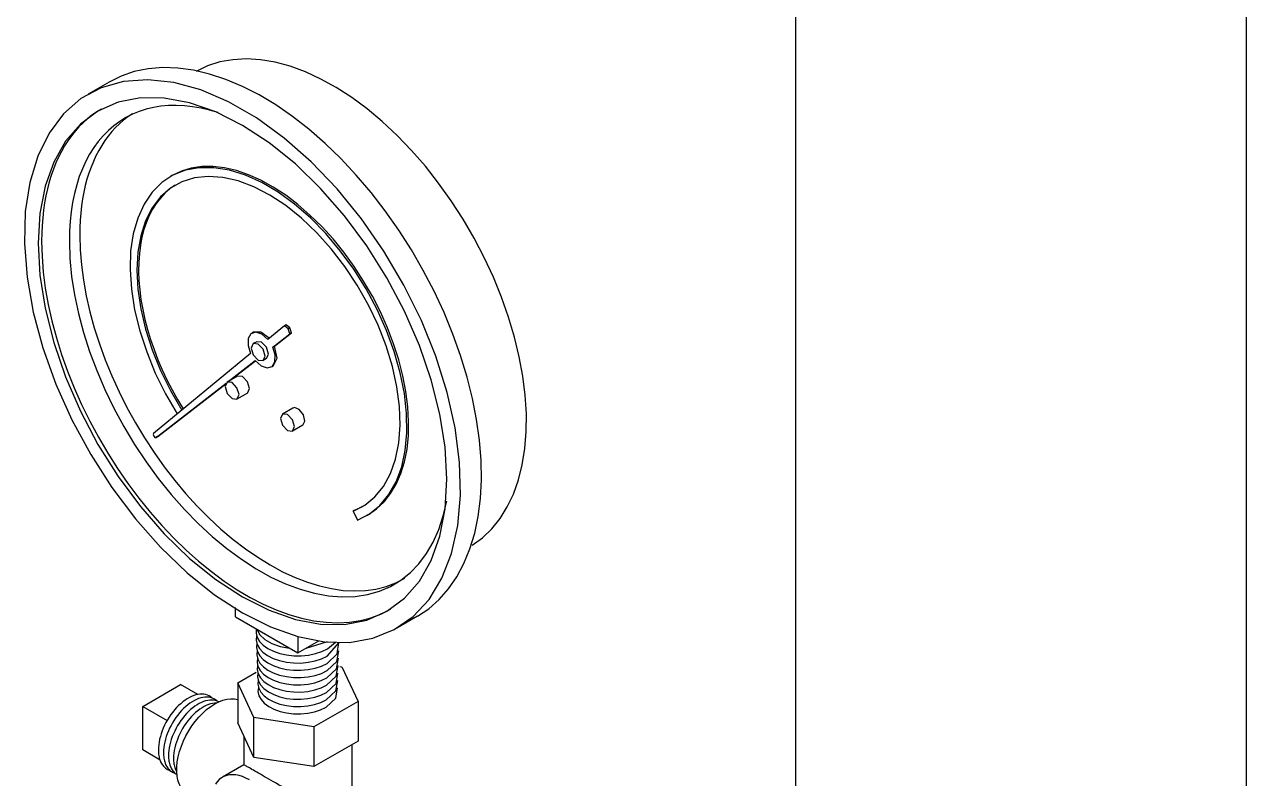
# Model space of a CAD drawing. Header units: centimetres. Extents: x 394264 to 551709, y 50011 to 59011.
# Drawn here: x 525251.7 to 525407.7, y 54239.2 to 54335.5 of the extents above; entities that cross this region are included whole.
import ezdxf

# ---------------------------------------------------------------- set-up
doc = ezdxf.new("R2010")
doc.units = ezdxf.units.CM
doc.layers.add('-M-YNGN-ZON3', color=6, linetype='SP', lineweight=30)
doc.layers.add('0-KRCN-YNG-CIHAZ', color=4, linetype='Continuous', lineweight=30)
doc.styles.add('CIZGI', font='tahoma.ttf', dxfattribs={"width": 0.8, "oblique": 20})
doc.linetypes.add('SP', pattern='A,2,-0.1,["SP",CIZGI,S=0.14,R=0.2,X=0,Y=-0.07],-0.255', length=2.355)

# ---------------------------------------------------------------- blocks, each defined once
blk = doc.blocks.new('A$C66BCA59E')
at = {"layer": '0-KRCN-YNG-CIHAZ', "color": 31, "linetype": 'Continuous', "lineweight": -3, "extrusion": (0, 0.816497, 0.57735)}
for p, q in [((678.28, -653.2, 2467.42), (678.28, -471.25, 2385.77)), ((735.8, -653.2, 2467.42), (735.8, -471.25, 2385.77)), ((590.63, -505.17, 2338.75), (587.97, -506.7, 2338.75)), ((598.7, -517.1, 2338.75), (598.49, -517.23, 2338.75)), ((613.01, -536.27, 2338.75), (610.89, -538.02, 2338.75)), ((613.22, -536.15, 2338.75), (613.01, -536.27, 2338.75)), ((613.51, -536.67, 2338.75), (613.01, -536.27, 2338.75)), ((613.72, -536.54, 2338.75), (613.22, -536.15, 2338.75)), ((609.06, -537.1, 2338.75), (608.85, -537.22, 2338.75)), ((611.52, -538.99, 2338.75), (613.69, -537.32, 2338.75)), ((611.74, -538.87, 2338.75), (613.9, -537.2, 2338.75)), ((613.72, -536.54, 2338.75), (613.51, -536.67, 2338.75)), ((613.69, -537.32, 2338.75), (613.51, -536.67, 2338.75)), ((613.9, -537.2, 2338.75), (613.69, -537.32, 2338.75)), ((613.9, -537.2, 2338.75), (613.72, -536.54, 2338.75)), ((609.48, -538.31, 2338.75), (609.04, -538.56, 2338.75)), ((611.74, -538.87, 2338.75), (611.52, -538.99, 2338.75)), ((608.7, -539.82, 2338.75), (596.3, -550.03, 2338.75)), ((605.85, -543.39, 2338.75), (609.29, -540.73, 2338.75)), ((606.07, -543.26, 2338.75), (609.31, -540.75, 2338.75)), ((610.73, -540.47, 2338.75), (610.29, -540.73, 2338.75)), ((607.04, -542.7, 2338.75), (605.71, -543.47, 2338.75)), ((611.56, -541.43, 2338.75), (611.35, -541.55, 2338.75)), ((596.63, -550.53, 2338.75), (605.57, -543.6, 2338.75)), ((596.84, -550.41, 2338.75), (605.53, -543.68, 2338.75)), ((608.29, -544.87, 2338.75), (606.96, -545.63, 2338.75)), ((614.11, -546.79, 2338.75), (612.78, -547.55, 2338.75)), ((614.29, -546.73, 2338.75), (614.11, -546.79, 2338.75)), ((615.36, -548.95, 2338.75), (614.03, -549.72, 2338.75)), ((596.83, -550.42, 2338.75), (596.62, -550.54, 2338.75)), ((596.84, -550.41, 2338.75), (596.63, -550.53, 2338.75)), ((596.82, -550.42, 2338.75), (596.84, -550.41, 2338.75)), ((621.99, -559.84, 2338.75), (621.78, -559.97, 2338.75)), ((621.99, -559.84, 2338.75), (623.07, -559.32, 2338.75)), ((621.99, -559.84, 2338.75), (622, -559.86, 2338.75)), ((621.78, -559.97, 2338.75), (622.35, -561.08, 2338.75)), ((623.7, -560.41, 2338.75), (623.49, -560.53, 2338.75)), ((606.78, -573.46, 2338.75), (606.78, -572.26, 2338.75)), ((606.78, -573.46, 2338.75), (614.73, -578.05, 2338.75)), ((630, -573.37, 2338.75), (627.35, -574.9, 2338.75)), ((614.73, -575.96, 2338.75), (614.73, -578.05, 2338.75)), ((614.73, -578.05, 2338.75), (617.39, -576.52, 2338.75)), ((615.81, -577.44, 2338.75), (618.53, -576.59, 2338.75)), ((618.49, -578.45, 2338.75), (619.99, -576.73, 2338.75)), ((618.51, -577.52, 2338.75), (619.54, -576.69, 2338.75)), ((620.1, -579.77, 2338.75), (620.35, -579.81, 2338.75)), ((620.35, -579.81, 2338.75), (622.41, -584.24, 2338.75)), ((607.06, -581.86, 2338.75), (609.4, -580.51, 2338.75)), ((609.12, -586.29, 2338.75), (607.06, -581.86, 2338.75)), ((607.06, -581.86, 2338.75), (607.06, -586.96, 2338.75)), ((622.41, -584.24, 2338.75), (616.79, -587.48, 2338.75)), ((622.41, -584.24, 2338.75), (622.41, -589.33, 2338.75)), ((609.12, -591.39, 2338.75), (609.12, -586.29, 2338.75)), ((616.79, -587.48, 2338.75), (609.12, -586.29, 2338.75)), ((609.12, -591.39, 2338.75), (607.06, -586.96, 2338.75)), ((616.79, -587.48, 2338.75), (616.79, -592.57, 2338.75)), ((607.85, -588.67, 2338.75), (607.85, -592.34, 2338.75)), ((622.41, -589.33, 2338.75), (616.79, -592.57, 2338.75)), ((621.61, -589.79, 2338.75), (621.61, -604.47, 2338.75)), ((607.85, -592.34, 2338.75), (605.11, -593.92, 2338.75)), ((616.79, -592.57, 2338.75), (609.12, -591.39, 2338.75))]:
    blk.add_line(p, q, dxfattribs=at)
at = {"layer": '0-KRCN-YNG-CIHAZ', "color": 31, "linetype": 'Continuous', "lineweight": -3, "extrusion": (-0.707107, -0.408248, 0.57735)}
for p, q in [((594.93, -584.87, 2338.75), (599.75, -582.09, 2338.75)), ((601.97, -583.37, 2338.75), (599.75, -582.09, 2338.75)), ((594.93, -590.44, 2338.75), (594.93, -584.87, 2338.75)), ((594.93, -584.87, 2338.75), (598.05, -586.68, 2338.75)), ((597.15, -591.73, 2338.75), (594.93, -590.44, 2338.75))]:
    blk.add_line(p, q, dxfattribs=at)
at = {"layer": '0-KRCN-YNG-CIHAZ', "color": 31, "linetype": 'Continuous', "lineweight": -3, "elevation": 2338.75}
for points in [[(630, -573.37), (631.45, -572.4), (632.78, -571.23), (633.97, -569.88), (635.03, -568.35), (635.93, -566.64), (636.69, -564.78), (637.3, -562.77), (637.74, -560.62), (638.03, -558.34), (638.15, -555.95), (638.11, -553.47), (637.91, -550.9), (637.54, -548.26), (637.02, -545.57), (636.33, -542.84), (635.5, -540.09), (634.52, -537.34), (633.39, -534.6), (632.13, -531.88), (630.74, -529.21), (629.23, -526.6), (627.61, -524.06), (625.89, -521.61), (624.08, -519.27), (622.19, -517.04), (620.23, -514.94), (618.21, -512.99), (616.14, -511.19), (614.04, -509.55), (611.91, -508.09), (609.78, -506.81), (607.65, -505.73), (605.54, -504.83), (603.45, -504.15), (601.41, -503.66), (599.41, -503.39), (597.48, -503.32), (595.63, -503.47), (593.86, -503.83), (592.19, -504.39), (590.63, -505.17)], [(636.97, -564.29), (638.28, -563.34), (639.48, -562.21), (640.54, -560.89), (641.46, -559.41), (642.25, -557.77), (642.89, -555.97), (643.37, -554.04), (643.7, -551.97), (643.87, -549.8), (643.89, -547.52), (643.75, -545.16), (643.45, -542.73), (642.99, -540.25), (642.38, -537.72), (641.63, -535.18), (640.73, -532.62), (639.69, -530.08), (638.52, -527.56), (637.23, -525.09), (635.83, -522.67), (634.31, -520.32), (632.7, -518.07), (631, -515.92), (629.23, -513.88), (627.39, -511.97), (625.5, -510.21), (623.57, -508.6), (621.61, -507.15), (619.64, -505.87), (617.66, -504.78), (615.69, -503.87), (613.75, -503.15), (611.83, -502.64), (609.97, -502.32), (608.16, -502.21), (606.43, -502.31), (604.77, -502.6), (603.21, -503.1), (601.75, -503.8)], [(607.66, -572.95), (611.22, -574.74), (614.73, -575.97), (618.11, -576.63), (621.33, -576.7), (624.32, -576.18), (627.03, -575.08), (629.43, -573.41), (631.47, -571.21), (633.12, -568.51), (634.35, -565.36), (635.15, -561.8), (635.49, -557.89), (635.38, -553.71), (634.81, -549.31), (633.79, -544.78), (632.35, -540.18), (630.5, -535.59), (628.27, -531.08), (625.71, -526.74), (622.85, -522.62), (619.74, -518.8), (616.44, -515.35), (612.99, -512.31), (609.45, -509.74), (605.88, -507.68), (602.34, -506.17), (598.89, -505.22), (595.58, -504.86), (592.47, -505.08), (589.61, -505.9), (587.05, -507.28), (584.83, -509.22), (582.98, -511.67), (581.53, -514.61), (580.52, -517.97), (579.95, -521.71), (579.83, -525.76), (580.18, -530.06), (580.97, -534.53), (582.2, -539.11), (583.85, -543.72), (585.89, -548.27), (588.29, -552.71), (591.01, -556.95), (594, -560.92), (597.21, -564.56), (600.6, -567.82), (604.1, -570.63), (607.66, -572.95)], [(607.66, -570.91), (611.07, -572.61), (614.41, -573.78), (617.64, -574.37), (620.7, -574.4), (623.54, -573.85), (626.1, -572.73), (628.35, -571.07), (630.24, -568.89), (631.75, -566.23), (632.85, -563.13), (633.51, -559.65), (633.74, -555.85), (633.51, -551.79), (632.85, -547.55), (631.75, -543.18), (630.24, -538.78), (628.35, -534.41), (626.1, -530.15), (623.54, -526.07), (620.7, -522.25), (617.64, -518.74), (614.41, -515.61), (611.07, -512.91), (607.66, -510.69), (604.26, -508.98), (600.91, -507.82), (597.68, -507.22), (594.63, -507.19), (591.79, -507.74), (589.22, -508.86), (586.98, -510.52), (585.08, -512.7), (583.57, -515.37), (582.48, -518.46), (581.81, -521.94), (581.59, -525.74), (581.81, -529.8), (582.48, -534.05), (583.57, -538.41), (585.08, -542.81), (586.98, -547.18), (589.22, -551.44), (591.79, -555.52), (594.63, -559.34), (597.68, -562.85), (600.91, -565.98), (604.26, -568.68), (607.66, -570.91)], [(604.55, -509.06), (603.45, -508.74), (602.37, -508.49), (601.3, -508.31), (600.25, -508.19), (599.22, -508.14), (598.22, -508.16), (597.24, -508.25), (596.29, -508.4), (595.36, -508.63), (594.47, -508.92), (593.61, -509.27), (592.79, -509.69), (592, -510.18), (591.26, -510.73), (590.55, -511.34), (589.88, -512.01), (589.26, -512.74), (588.68, -513.53), (588.15, -514.38), (587.67, -515.28), (587.23, -516.24), (586.84, -517.24), (586.51, -518.29), (586.22, -519.39), (585.99, -520.53), (585.8, -521.72), (585.67, -522.94), (585.59, -524.2), (585.57, -525.49)], [(589.67, -508.61), (589.05, -508.99), (588.45, -509.41), (587.88, -509.86), (587.33, -510.35), (586.8, -510.88), (586.3, -511.44), (585.83, -512.03), (585.38, -512.66), (584.95, -513.32), (584.56, -514.01), (584.19, -514.74), (583.85, -515.49), (583.53, -516.27), (583.25, -517.08), (583, -517.92), (582.77, -518.79), (582.57, -519.68), (582.41, -520.59), (582.27, -521.53), (582.17, -522.49), (582.09, -523.47), (582.04, -524.47), (582.03, -525.49)], [(593.62, -509.22), (593.05, -509.61), (592.5, -510.03), (591.97, -510.48), (591.47, -510.97), (590.99, -511.49), (590.53, -512.05), (590.1, -512.64), (589.7, -513.25), (589.32, -513.9), (588.96, -514.58), (588.64, -515.29), (588.34, -516.02), (588.06, -516.79), (587.82, -517.58), (587.6, -518.39), (587.41, -519.23), (587.26, -520.09), (587.12, -520.98), (587.02, -521.89), (586.95, -522.81), (586.91, -523.76), (586.89, -524.72)], [(622.35, -561.08), (623.87, -560.29), (625.21, -559.21), (626.36, -557.83), (627.28, -556.2), (627.98, -554.31), (628.44, -552.22), (628.65, -549.93), (628.61, -547.49), (628.33, -544.92), (627.8, -542.28), (627.03, -539.58), (626.04, -536.87), (624.84, -534.2), (623.44, -531.58), (621.87, -529.07), (620.14, -526.7), (618.29, -524.5), (616.33, -522.51), (614.3, -520.74), (612.22, -519.23), (610.12, -517.99), (608.04, -517.05), (605.99, -516.41), (604.02, -516.1), (602.15, -516.1), (600.39, -516.42), (598.79, -517.06), (597.36, -518), (596.13, -519.24), (595.1, -520.76), (594.29, -522.53), (593.72, -524.53), (593.39, -526.73), (593.31, -529.11), (593.48, -531.62), (593.9, -534.23), (594.55, -536.91), (595.44, -539.61), (596.54, -542.31), (597.85, -544.96), (599.34, -547.52)], [(623.7, -560.41), (624.77, -559.67), (625.73, -558.77), (626.57, -557.71), (627.29, -556.49), (627.88, -555.13), (628.34, -553.64), (628.66, -552.03), (628.84, -550.31), (628.87, -548.5), (628.76, -546.61), (628.52, -544.66), (628.13, -542.66), (627.61, -540.63), (626.95, -538.58), (626.17, -536.54), (625.26, -534.51), (624.25, -532.52), (623.12, -530.57), (621.91, -528.7), (620.6, -526.9), (619.22, -525.2), (617.78, -523.61), (616.28, -522.14), (614.74, -520.81), (613.18, -519.61), (611.59, -518.58), (610.01, -517.7), (608.43, -517), (606.88, -516.47), (605.36, -516.12), (603.89, -515.95), (602.47, -515.96), (601.13, -516.16), (599.87, -516.54), (598.7, -517.1)], [(621.78, -559.97), (623.26, -559.2), (624.56, -558.13), (625.66, -556.78), (626.54, -555.16), (627.2, -553.31), (627.61, -551.24), (627.78, -548.99), (627.7, -546.58), (627.37, -544.07), (626.8, -541.48), (626, -538.85), (624.97, -536.22), (623.74, -533.63), (622.32, -531.11), (620.73, -528.71), (619, -526.47), (617.15, -524.4), (615.21, -522.55), (613.21, -520.94), (611.17, -519.6), (609.13, -518.54), (607.12, -517.78), (605.17, -517.33), (603.3, -517.2), (601.55, -517.39), (599.93, -517.9), (598.48, -518.72), (597.21, -519.83), (596.15, -521.23), (595.3, -522.89), (594.69, -524.78), (594.32, -526.88), (594.19, -529.16), (594.31, -531.59), (594.68, -534.12), (595.29, -536.72), (596.13, -539.35), (597.19, -541.98), (598.46, -544.56), (599.91, -547.06)], [(599.07, -518.34), (598.4, -518.81), (597.77, -519.36), (597.19, -519.97), (596.66, -520.65), (596.19, -521.39), (595.77, -522.2), (595.4, -523.06), (595.09, -523.98), (594.83, -524.96), (594.64, -525.98), (594.5, -527.05), (594.42, -528.16), (594.41, -529.31), (594.45, -530.49), (594.55, -531.7), (594.71, -532.93), (594.93, -534.19), (595.21, -535.46), (595.55, -536.75), (595.94, -538.04), (596.38, -539.33), (596.88, -540.63), (597.43, -541.91), (598.03, -543.19), (598.68, -544.45), (599.37, -545.68), (600.1, -546.9)], [(582.03, -525.49), (582.08, -527.43), (582.24, -529.43), (582.5, -531.48), (582.87, -533.56), (583.34, -535.67), (583.91, -537.8), (584.58, -539.94), (585.34, -542.08), (586.2, -544.22), (587.14, -546.34), (588.17, -548.44), (589.28, -550.51), (590.47, -552.53), (591.72, -554.51), (593.05, -556.43), (594.43, -558.29), (595.87, -560.07), (597.36, -561.78), (598.9, -563.4), (600.47, -564.92), (602.07, -566.35), (603.7, -567.67), (605.34, -568.89), (607, -569.98), (608.66, -570.96), (610.32, -571.82), (611.96, -572.55), (613.6, -573.15), (615.21, -573.61), (616.79, -573.95), (618.34, -574.14), (619.84, -574.2), (621.3, -574.13), (622.71, -573.92), (624.05, -573.57), (625.33, -573.09), (626.54, -572.48)], [(585.57, -525.49), (585.64, -527.7), (585.86, -529.99), (586.22, -532.34), (586.73, -534.73), (587.37, -537.15), (588.15, -539.58), (589.06, -542.01), (590.1, -544.43), (591.25, -546.81), (592.52, -549.16), (593.89, -551.44), (595.36, -553.66), (596.91, -555.79), (598.55, -557.82), (600.25, -559.74), (602.01, -561.54), (603.81, -563.2), (605.66, -564.73), (607.52, -566.1), (609.41, -567.31), (611.29, -568.36), (613.17, -569.23), (615.02, -569.92), (616.85, -570.43), (618.63, -570.76), (620.36, -570.9), (622.03, -570.84), (623.63, -570.6), (625.14, -570.18), (626.56, -569.56), (627.88, -568.77), (629.09, -567.8), (630.19, -566.66), (631.16, -565.36), (632, -563.9), (632.72, -562.3), (633.29, -560.56), (633.73, -558.69)], [(586.89, -524.72), (586.94, -526.59), (587.1, -528.51), (587.36, -530.47), (587.72, -532.46), (588.18, -534.49), (588.74, -536.53), (589.4, -538.58), (590.15, -540.64), (590.99, -542.68), (591.91, -544.71), (592.92, -546.71), (594.01, -548.68), (595.17, -550.6), (596.4, -552.48), (597.69, -554.3), (599.04, -556.05), (600.45, -557.72), (601.9, -559.32), (603.39, -560.82), (604.91, -562.23), (606.46, -563.55), (608.03, -564.75), (609.61, -565.84), (611.2, -566.82), (612.79, -567.68), (614.37, -568.41), (615.94, -569.02), (617.49, -569.5), (619.01, -569.84), (620.5, -570.06), (621.95, -570.13), (623.35, -570.08), (624.7, -569.89), (626, -569.57), (627.22, -569.11), (628.39, -568.52)], [(610.89, -538.02), (610.13, -537.36), (609.36, -537.11), (608.74, -537.3), (608.39, -537.91), (608.37, -538.81), (608.7, -539.82)], [(611.08, -537.86), (610.02, -537.08), (609.06, -537.1)], [(608.78, -539.13), (609.04, -540), (609.66, -540.66), (610.29, -540.73), (610.54, -540.15), (610.29, -539.28), (609.66, -538.62), (609.04, -538.56), (608.78, -539.13)], [(609.29, -540.73), (610.05, -541.4), (610.82, -541.67), (611.45, -541.49), (611.81, -540.9), (611.84, -540.01), (611.52, -538.99)], [(610.73, -540.47), (610.99, -539.9), (610.73, -539.03), (610.1, -538.37), (609.48, -538.31)], [(611.56, -541.43), (612.08, -540.43), (611.74, -538.87)], [(608.29, -544.87), (608.55, -544.3), (608.29, -543.42), (607.66, -542.76), (607.04, -542.7)], [(605.45, -544.04), (605.71, -544.91), (606.34, -545.57), (606.96, -545.63), (607.22, -545.06), (606.96, -544.19), (606.34, -543.53), (605.71, -543.47), (605.45, -544.04)], [(615.36, -548.95), (615.62, -548.44), (615.44, -547.65), (614.91, -546.97), (614.29, -546.73)], [(612.52, -548.12), (612.78, -548.99), (613.41, -549.65), (614.03, -549.72), (614.29, -549.14), (614.03, -548.27), (613.41, -547.61), (612.78, -547.55), (612.52, -548.12)], [(596.3, -550.03), (596.26, -550.18), (596.33, -550.39), (596.48, -550.53), (596.63, -550.53)], [(609.43, -574.99), (609.4, -575.54), (609.55, -576.07), (609.85, -576.59), (610.3, -577.06), (610.9, -577.49), (611.61, -577.84), (612.42, -578.12), (613.3, -578.31), (614.22, -578.41), (615.16, -578.41), (616.09, -578.32), (616.97, -578.14), (617.79, -577.87), (618.51, -577.52)], [(609.48, -575.03), (609.87, -575.72), (610.53, -576.33), (611.41, -576.83), (612.47, -577.21), (613.66, -577.44)], [(609.47, -575.87), (609.43, -576.42), (609.55, -576.96), (609.84, -577.47), (610.28, -577.96), (610.87, -578.38), (611.57, -578.75), (612.38, -579.03), (613.26, -579.23), (614.18, -579.33), (615.12, -579.34), (616.06, -579.25), (616.94, -579.07), (617.76, -578.8), (618.49, -578.45)], [(609.5, -576.81), (609.46, -577.36), (609.58, -577.89), (609.87, -578.41), (610.31, -578.89), (610.89, -579.31), (611.59, -579.67), (612.39, -579.96), (613.26, -580.15), (614.18, -580.26), (615.12, -580.27), (616.05, -580.18), (616.93, -580), (617.75, -579.73), (618.47, -579.38)], [(618.47, -579.38), (619.76, -578.16), (619.94, -576.74)], [(609.53, -577.76), (609.49, -578.29), (609.61, -578.83), (609.89, -579.34), (610.33, -579.82), (610.91, -580.24), (611.6, -580.6), (612.4, -580.88), (613.27, -581.08), (614.18, -581.18), (615.12, -581.19), (616.04, -581.1), (616.92, -580.92), (617.73, -580.66), (618.45, -580.31)], [(618.45, -580.31), (619.7, -579.15), (619.94, -577.79)], [(609.56, -578.7), (609.52, -579.23), (609.64, -579.77), (609.92, -580.28), (610.35, -580.75), (610.93, -581.17), (611.62, -581.53), (612.41, -581.81), (613.27, -582), (614.19, -582.11), (615.11, -582.12), (616.03, -582.03), (616.91, -581.85), (617.71, -581.59), (618.42, -581.24)], [(609.6, -579.64), (609.55, -580.17), (609.67, -580.7), (609.95, -581.21), (610.38, -581.68), (610.95, -582.1), (611.63, -582.46), (612.42, -582.74), (613.28, -582.93), (614.19, -583.03), (615.11, -583.04), (616.02, -582.96), (616.89, -582.78), (617.69, -582.51), (618.4, -582.17)], [(618.4, -582.17), (619.64, -581.02), (619.88, -579.67)], [(618.42, -581.24), (619.67, -580.09), (619.91, -578.73)], [(609.63, -580.58), (609.58, -581.11), (609.7, -581.64), (609.97, -582.14), (610.4, -582.61), (610.97, -583.03), (611.65, -583.38), (612.43, -583.66), (613.29, -583.86), (614.19, -583.96), (615.11, -583.97), (616.01, -583.88), (616.88, -583.7), (617.68, -583.44), (618.38, -583.1)], [(609.66, -581.52), (609.61, -582.05), (609.73, -582.57), (610, -583.08), (610.42, -583.54), (610.99, -583.96), (611.67, -584.31), (612.44, -584.59), (613.29, -584.78), (614.19, -584.88), (615.1, -584.89), (616, -584.81), (616.87, -584.63), (617.66, -584.37), (618.36, -584.03)], [(618.36, -584.03), (619.59, -582.89), (619.82, -581.56)], [(618.38, -583.1), (619.62, -581.96), (619.85, -580.62)], [(603.77, -583.79), (603.59, -583.65), (603.4, -583.53), (603.19, -583.43), (602.97, -583.36), (602.74, -583.32), (602.49, -583.3), (602.24, -583.31), (601.98, -583.35), (601.71, -583.41), (601.44, -583.5), (601.16, -583.61), (600.89, -583.75), (600.61, -583.91), (600.33, -584.09), (600.05, -584.3), (599.78, -584.53), (599.51, -584.78), (599.25, -585.04), (599, -585.32), (598.76, -585.62), (598.53, -585.93), (598.31, -586.26), (598.1, -586.59), (597.9, -586.94), (597.73, -587.29), (597.56, -587.64), (597.42, -588), (597.29, -588.36), (597.18, -588.72), (597.09, -589.08), (597.02, -589.43), (596.97, -589.77), (596.94, -590.11), (596.93, -590.44)], [(609.69, -582.47), (609.64, -582.99), (609.75, -583.51), (610.03, -584.01), (610.45, -584.47), (611.01, -584.89), (611.68, -585.24), (612.46, -585.51), (613.3, -585.71), (614.19, -585.81), (615.1, -585.82), (616, -585.73), (616.85, -585.56), (617.64, -585.3), (618.34, -584.96)], [(618.34, -584.96), (619.56, -583.83), (619.79, -582.5)], [(604.39, -584.18), (604.21, -584.03), (604.02, -583.91), (603.81, -583.82), (603.59, -583.75), (603.36, -583.71), (603.12, -583.69), (602.86, -583.7), (602.6, -583.73), (602.34, -583.8), (602.07, -583.88), (601.79, -584), (601.52, -584.13), (601.24, -584.29), (600.96, -584.48), (600.69, -584.68), (600.42, -584.91), (600.15, -585.15), (599.89, -585.42), (599.64, -585.7), (599.4, -586), (599.17, -586.31), (598.95, -586.63), (598.74, -586.96), (598.55, -587.31), (598.37, -587.65), (598.21, -588.01), (598.06, -588.37), (597.94, -588.72), (597.83, -589.08), (597.74, -589.44), (597.67, -589.79), (597.62, -590.13), (597.59, -590.47), (597.58, -590.79)], [(604.64, -584.3), (604.64, -584.3), (604.43, -584.2), (604.21, -584.13), (603.98, -584.09), (603.74, -584.07), (603.49, -584.08), (603.23, -584.12), (602.96, -584.18), (602.7, -584.27), (602.42, -584.38), (602.15, -584.51), (601.87, -584.67), (601.59, -584.86), (601.32, -585.06), (601.05, -585.29), (600.79, -585.53), (600.53, -585.79), (600.28, -586.07), (600.04, -586.37), (599.81, -586.68), (599.59, -587), (599.38, -587.33), (599.19, -587.67), (599.01, -588.02), (598.85, -588.37), (598.71, -588.73), (598.58, -589.09), (598.47, -589.44), (598.38, -589.8), (598.31, -590.15), (598.26, -590.49), (598.23, -590.82), (598.22, -591.15)], [(604.34, -584.46), (604.11, -584.47), (603.85, -584.5), (603.59, -584.56), (603.32, -584.65), (603.05, -584.76), (602.78, -584.9), (602.5, -585.06), (602.23, -585.24), (601.95, -585.44), (601.68, -585.67), (601.42, -585.91), (601.16, -586.17), (600.91, -586.45), (600.67, -586.74), (600.44, -587.05), (600.23, -587.37), (600.02, -587.7), (599.83, -588.04), (599.65, -588.39), (599.49, -588.74), (599.35, -589.09), (599.23, -589.45), (599.12, -589.8), (599.03, -590.16), (598.96, -590.5), (598.91, -590.85), (598.88, -591.18), (598.87, -591.5)], [(596.93, -590.44), (596.93, -590.62), (596.94, -590.8), (596.96, -590.97), (596.98, -591.14), (597.01, -591.31), (597.05, -591.47), (597.09, -591.62), (597.14, -591.77), (597.2, -591.91), (597.26, -592.04), (597.33, -592.17), (597.4, -592.29), (597.48, -592.4), (597.57, -592.51), (597.66, -592.61), (597.75, -592.7), (597.86, -592.78), (597.96, -592.86), (598.07, -592.93), (598.19, -592.99), (598.31, -593.04), (598.44, -593.08)], [(597.58, -590.79), (597.58, -590.98), (597.59, -591.15), (597.61, -591.33), (597.63, -591.5), (597.66, -591.66), (597.7, -591.82), (597.74, -591.97), (597.79, -592.12), (597.84, -592.26), (597.9, -592.39), (597.97, -592.52), (598.05, -592.64), (598.13, -592.75), (598.21, -592.86), (598.3, -592.95), (598.4, -593.05), (598.5, -593.13), (598.61, -593.2), (598.72, -593.27), (598.83, -593.33), (598.95, -593.38), (599.08, -593.42)], [(598.22, -591.15), (598.23, -591.33), (598.24, -591.51), (598.25, -591.68), (598.28, -591.85), (598.31, -592.01), (598.34, -592.17), (598.38, -592.32), (598.43, -592.46), (598.49, -592.6), (598.55, -592.74), (598.62, -592.86), (598.69, -592.98), (598.77, -593.1), (598.85, -593.2), (598.95, -593.3), (599.04, -593.39), (599.14, -593.47), (599.25, -593.55), (599.3, -593.58)], [(598.87, -591.5), (598.87, -591.68), (598.88, -591.86), (598.9, -592.03), (598.92, -592.2), (598.95, -592.36), (598.99, -592.52), (599.03, -592.67), (599.08, -592.81), (599.13, -592.95), (599.2, -593.09), (599.26, -593.21), (599.27, -593.22)], [(608.55, -594.26), (608.1, -594.03), (607.66, -593.85), (607.23, -593.71), (606.81, -593.63), (606.4, -593.6), (606.02, -593.62), (605.65, -593.7), (605.3, -593.82), (604.99, -594), (604.7, -594.22), (604.44, -594.49), (604.22, -594.81)]]:
    blk.add_lwpolyline(points, dxfattribs=at)
at = {"layer": '0-KRCN-YNG-CIHAZ', "color": 31, "linetype": 'Continuous', "lineweight": -3, "extrusion": (-2.3e-15, -2.7e-15, -1), "elevation": -2338.75}
blk.add_lwpolyline([(-600.69, -596.14), (-600.34, -595.9), (-600.03, -595.59), (-599.78, -595.21), (-599.57, -594.78), (-599.41, -594.3), (-599.31, -593.77), (-599.27, -593.19), (-599.27, -592.59), (-599.34, -591.95), (-599.46, -591.3), (-599.63, -590.63), (-599.86, -589.96), (-600.13, -589.29), (-600.45, -588.63), (-600.81, -587.99), (-601.21, -587.37), (-601.64, -586.79), (-602.11, -586.24), (-602.59, -585.74), (-603.09, -585.29), (-603.61, -584.9), (-604.13, -584.57)], dxfattribs=at)
at = {"layer": '0-KRCN-YNG-CIHAZ', "color": 31, "linetype": 'Continuous', "lineweight": -3, "extrusion": (3.4e-15, -7.3e-15, -1), "elevation": -2338.75}
blk.add_lwpolyline([(-604.13, -584.57), (-604.65, -584.3), (-605.17, -584.1), (-605.68, -583.97), (-606.17, -583.91), (-606.63, -583.92), (-607.07, -584.01)], dxfattribs=at)
at = {"layer": '0-KRCN-YNG-CIHAZ', "color": 31, "linetype": 'Continuous', "lineweight": -3, "extrusion": (-0.316228, -0.547723, 0.774597), "elevation": 1943.8}
blk.add_lwpolyline([(836.15, 1317.22), (835.86, 1317.22), (835.56, 1317.22), (835.24, 1317.22), (834.92, 1317.22), (834.58, 1317.22), (834.23, 1317.22), (833.87, 1317.22), (833.51, 1317.22), (833.14, 1317.22), (832.76, 1317.22), (832.37, 1317.22), (831.98, 1317.22), (831.59, 1317.22), (831.19, 1317.22), (830.8, 1317.22), (830.4, 1317.22), (830, 1317.22), (829.6, 1317.22), (829.21, 1317.22), (828.82, 1317.22), (828.43, 1317.22), (828.05, 1317.22), (827.67, 1317.22), (827.31, 1317.22), (826.95, 1317.22), (826.6, 1317.22), (826.25, 1317.22), (825.92, 1317.22), (825.61, 1317.22), (825.3, 1317.22), (825.01, 1317.22), (824.73, 1317.22), (824.46, 1317.22), (824.21, 1317.22), (823.98, 1317.22), (823.76, 1317.22), (823.56, 1317.22), (823.38, 1317.22), (823.22, 1317.22), (823.07, 1317.22), (822.94, 1317.22), (822.83, 1317.22), (822.74, 1317.22), (822.67, 1317.22), (822.63, 1317.22), (822.59, 1317.22)], dxfattribs=at)

msp = doc.modelspace()

# ---------------------------------------------------------------- block references
at = {"layer": '-M-YNGN-ZON3'}
msp.add_blockref('A$C66BCA59E', (524671.91, 54833.28, -2010.95), dxfattribs=at)

doc.saveas('drawing.dxf')
